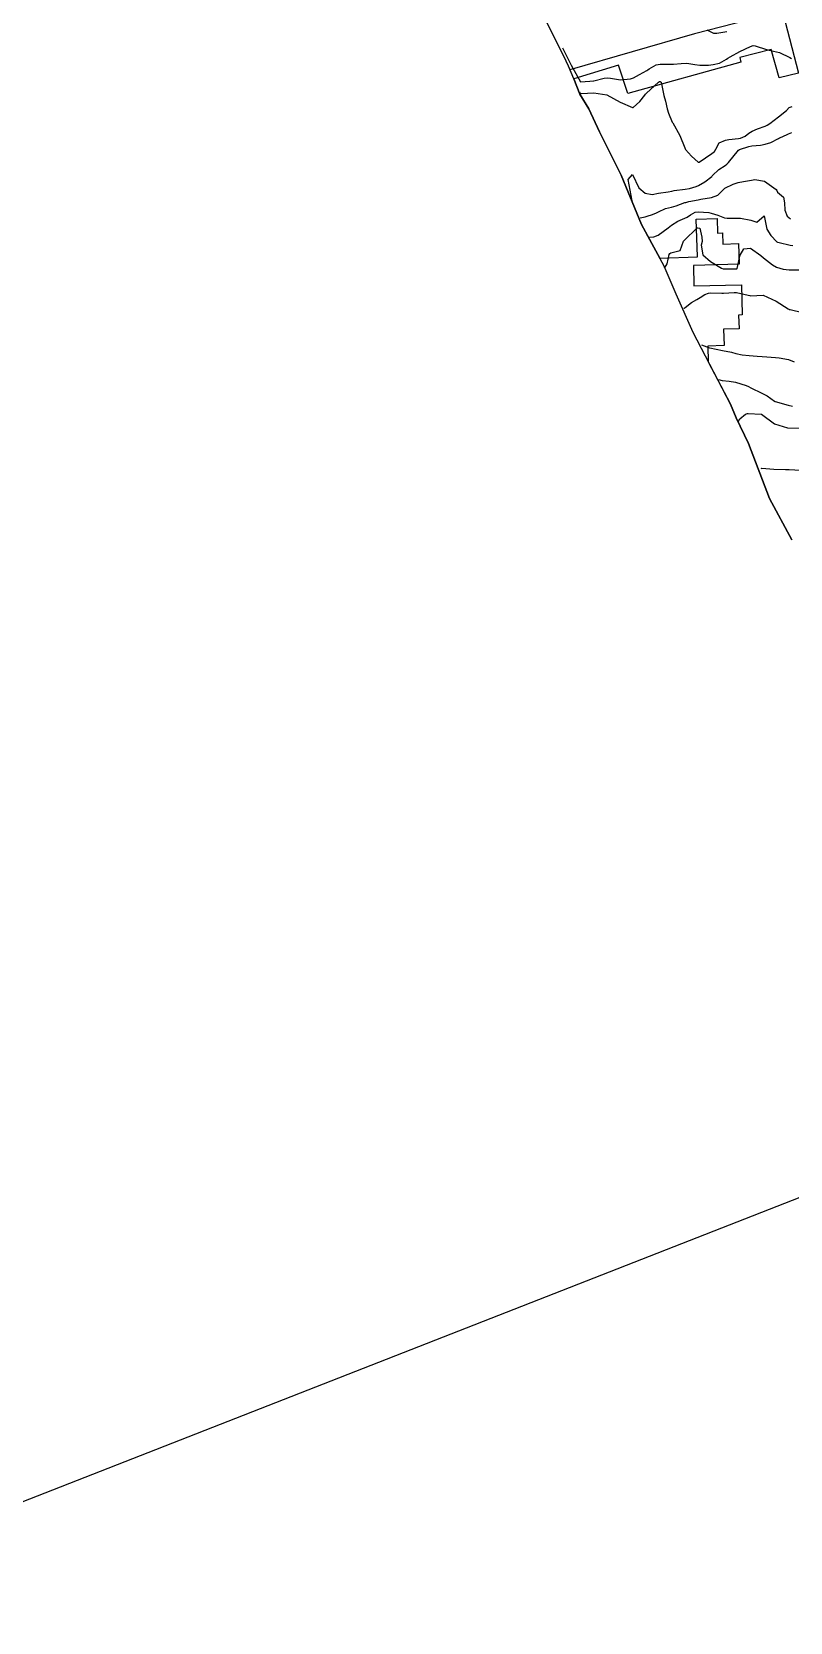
# Model space of a CAD drawing. Header units: metres. Extents: x 318500 to 325275, y 7408834 to 7428799.
# Drawn here: x 321706.3 to 321821, y 7422372.5 to 7422612.9 of the extents above; entities that cross this region are included whole.
import ezdxf

# ---------------------------------------------------------------- set-up
doc = ezdxf.new("R2010")
doc.units = ezdxf.units.M
doc.header["$MEASUREMENT"] = 0
doc.layers.add('_TEXTO_CONGELA', color=45, linetype='Continuous', plot=False)
for name, color, linetype in [('Area', 45, 'Continuous'), ('Curvas de Nivel 1m', 11, 'Continuous'), ('Curvas de Nivel 5m', 15, 'Continuous'), ('Edificações', 30, 'Continuous'), ('Vias Primárias', 230, 'Continuous')]:
    doc.layers.add(name, color=color, linetype=linetype)

msp = doc.modelspace()

# ---------------------------------------------------------------- linework, layer by layer
at = {"layer": '_TEXTO_CONGELA'}
msp.add_line((321611.19, 7422354.05), (322059.09, 7422529.36), dxfattribs=at)
at = {"layer": 'Area'}
msp.add_lwpolyline([(321821.21, 7422536.13), (321817.81, 7422542.33), (321814.64, 7422550.67), (321812.79, 7422554.53), (321811.91, 7422556.63), (321806.26, 7422567.43), (321803.71, 7422573.25), (321801.88, 7422577.48), (321798.48, 7422583.79), (321795.4, 7422591.23), (321792.13, 7422597.8), (321790.51, 7422601.26), (321789.14, 7422603.46), (321788.22, 7422605.78), (321787.43, 7422607.71), (321786.72, 7422609.25), (321782.87, 7422616.85)], dxfattribs=at)
at = {"layer": 'Curvas de Nivel 1m', "flags": 128}
for points, elevation in [([(321808.35, 7422613.2), (321809.37, 7422612.71), (321809.85, 7422612.7), (321811.38, 7422612.96)], 784), ([(321789.1, 7422603.85), (321789.17, 7422603.7), (321789.25, 7422603.59), (321789.37, 7422603.57), (321791.25, 7422603.66), (321793.25, 7422603.4), (321795.23, 7422602.26), (321797.1, 7422601.47), (321797.22, 7422601.47), (321798.22, 7422602.35), (321798.97, 7422603.32), (321799.09, 7422603.48), (321799.25, 7422603.64), (321801.05, 7422605.29), (321801.18, 7422605.39), (321801.27, 7422605.41), (321801.42, 7422605.29), (321801.74, 7422603.77), (321801.86, 7422603.28), (321802.11, 7422602.41), (321802.37, 7422601.27), (321802.56, 7422600.62), (321803.13, 7422599.26), (321803.2, 7422599.13), (321804.27, 7422597.25), (321805.02, 7422595.36), (321805.07, 7422595.24), (321805.14, 7422595.13), (321806.03, 7422594.13), (321807.03, 7422593.21), (321807.12, 7422593.18), (321807.14, 7422593.19), (321807.17, 7422593.21), (321809.13, 7422594.5), (321809.51, 7422594.8), (321809.73, 7422595.17), (321810.2, 7422596.12), (321811.16, 7422596.53), (321811.69, 7422596.62), (321813.16, 7422596.78), (321813.46, 7422596.83), (321814.14, 7422597.12), (321814.7, 7422597.59), (321815.18, 7422597.88), (321816.03, 7422598.24), (321817.19, 7422598.63), (321817.49, 7422598.78), (321817.89, 7422599.07), (321819.21, 7422600.04), (321820.38, 7422601.03), (321820.81, 7422601.45), (321821.23, 7422601.61)], 786), ([(321797.04, 7422587.34), (321796.45, 7422590.6), (321797.09, 7422591.34), (321798.08, 7422589.33), (321799.05, 7422588.51), (321800.07, 7422588.32), (321801.05, 7422588.49), (321802.52, 7422588.73), (321803.06, 7422588.83), (321803.41, 7422588.9), (321805.06, 7422589.12), (321805.71, 7422589.23), (321806.75, 7422589.53), (321807.07, 7422589.65), (321808.05, 7422590.23), (321809.09, 7422591.03), (321809.16, 7422591.11), (321809.22, 7422591.18), (321810.16, 7422592.11), (321811.11, 7422592.72), (321811.39, 7422592.89), (321811.65, 7422593.15), (321813.14, 7422595.03), (321813.31, 7422595.13), (321814.68, 7422595.57), (321815.15, 7422595.66), (321816.45, 7422595.79), (321817.15, 7422595.9), (321818.05, 7422596.17), (321819.17, 7422596.76), (321819.35, 7422596.86), (321819.75, 7422597.04), (321820.72, 7422597.48), (321821.18, 7422597.68)], 787), ([(321798.26, 7422584.81), (321799, 7422584.94), (321799.31, 7422585.02), (321800.11, 7422585.3), (321800.76, 7422585.54), (321801.02, 7422585.67), (321802.1, 7422586.19), (321803.03, 7422586.42), (321803.71, 7422586.58), (321805.04, 7422587.08), (321805.16, 7422587.12), (321805.63, 7422587.23), (321807.04, 7422587.53), (321807.46, 7422587.62), (321809.05, 7422587.87), (321809.99, 7422588.23), (321810.95, 7422589.16), (321811, 7422589.22), (321811.06, 7422589.27), (321812.35, 7422589.87), (321813.07, 7422590.12), (321813.89, 7422590.3), (321815.08, 7422590.5), (321815.59, 7422590.58), (321817.08, 7422590.33), (321818.83, 7422589.05), (321818.92, 7422588.91), (321819.06, 7422588.67), (321819.93, 7422587.91), (321820.11, 7422587.03), (321820.14, 7422585.92), (321820.52, 7422585.03), (321821, 7422584.62)], 788), ([(321799.69, 7422581.86), (321800.34, 7422581.93), (321800.97, 7422582.16), (321802.5, 7422583.27), (321802.76, 7422583.49), (321802.99, 7422583.68), (321803.95, 7422584.3), (321805, 7422584.71), (321805.36, 7422584.88), (321805.88, 7422585.23), (321806.61, 7422585.62), (321807.02, 7422585.7), (321808.63, 7422585.57), (321809.01, 7422585.51), (321810, 7422585.17), (321811, 7422584.81), (321811.41, 7422584.75), (321813, 7422584.72), (321813.42, 7422584.71), (321815, 7422584.41), (321815.93, 7422584.15), (321817.01, 7422585.08), (321817.4, 7422583.07), (321818.02, 7422582.11), (321818.96, 7422581.15), (321819.03, 7422581.11), (321819.27, 7422581.05), (321820.95, 7422580.66), (321821.35, 7422580.62)], 789), ([(321804.88, 7422571.12), (321804.93, 7422571.13), (321805.09, 7422571.24), (321806.04, 7422572.01), (321806.84, 7422572.45), (321807.32, 7422572.72), (321808.06, 7422573.19), (321808.62, 7422573.42), (321808.85, 7422573.46), (321810.64, 7422573.38), (321810.85, 7422573.38), (321812.5, 7422573.5), (321812.86, 7422573.48), (321814.6, 7422573.1), (321814.85, 7422573.03), (321814.95, 7422572.99), (321816.85, 7422573.08), (321818.84, 7422572.21), (321820.65, 7422571.02), (321820.76, 7422570.96), (321820.82, 7422570.94), (321820.93, 7422570.91), (321822.81, 7422570.45)], 791), ([(321807.55, 7422565.59), (321808.74, 7422565.14), (321808.79, 7422565.13), (321810.74, 7422564.73), (321812.06, 7422564.47), (321812.73, 7422564.29), (321813.7, 7422564.09), (321814.73, 7422563.98), (321815.94, 7422563.87), (321816.73, 7422563.81), (321817.41, 7422563.76), (321818.73, 7422563.65), (321819.29, 7422563.6), (321820.72, 7422563.36), (321821.57, 7422563.01)], 792), ([(321810.09, 7422560.33), (321810.68, 7422560.19), (321811.73, 7422560.09), (321812.67, 7422559.96), (321814.32, 7422559.45), (321814.66, 7422559.29), (321815, 7422559.1), (321816.65, 7422558.28), (321817.48, 7422557.9), (321818.59, 7422557.05), (321818.64, 7422557.02), (321818.69, 7422557), (321820.63, 7422556.48), (321821.32, 7422556.33)], 793), ([(321813.14, 7422554.03), (321813.32, 7422554.4), (321814.22, 7422555.11), (321814.52, 7422555.19), (321814.61, 7422555.2), (321816.57, 7422555.12), (321816.61, 7422555.11), (321816.64, 7422555.08), (321818.59, 7422553.64), (321820.55, 7422553.05), (321820.58, 7422553.06), (321822.58, 7422553)], 794)]:
    msp.add_lwpolyline(points, dxfattribs=dict(at, elevation=elevation))
at = {"layer": 'Curvas de Nivel 5m', "flags": 128}
for points, elevation in [([(321786.53, 7422610.5), (321787.85, 7422607.85), (321789.27, 7422605.36), (321790.67, 7422605.43), (321791.19, 7422605.5), (321791.27, 7422605.52), (321792.8, 7422605.88), (321793.28, 7422605.93), (321793.76, 7422605.88), (321795.27, 7422605.64), (321796.83, 7422605.79), (321797.28, 7422605.95), (321798.18, 7422606.43), (321799.3, 7422607.07), (321799.45, 7422607.17), (321799.64, 7422607.31), (321800.67, 7422607.94), (321801.31, 7422608.03), (321802.58, 7422608.01), (321803.31, 7422608.03), (321804.45, 7422608.11), (321805.31, 7422608.15), (321806.54, 7422607.99), (321807.31, 7422607.86), (321808.62, 7422607.88), (321809.31, 7422607.97), (321810.29, 7422608.19), (321811.32, 7422608.75), (321811.54, 7422608.94), (321811.86, 7422609.15), (321813.34, 7422609.91), (321814.93, 7422610.68), (321815.36, 7422610.82), (321815.67, 7422610.78), (321817.35, 7422610.23), (321818.44, 7422609.97), (321819.34, 7422609.79), (321820.9, 7422609.03), (321821.17, 7422608.86)], 785), ([(321801.94, 7422577.2), (321802.35, 7422577.83), (321802.67, 7422579.26), (321802.78, 7422579.41), (321802.93, 7422579.47), (321804.32, 7422579.86), (321804.81, 7422581.24), (321804.87, 7422581.33), (321804.96, 7422581.41), (321806.86, 7422583.21), (321806.93, 7422583.26), (321806.98, 7422583.27), (321807.29, 7422583.21), (321807.61, 7422581.84), (321807.66, 7422581.2), (321807.49, 7422580.66), (321807.74, 7422579.2), (321808.92, 7422578.2), (321810.57, 7422577.16), (321810.81, 7422577.07), (321810.9, 7422577.06), (321812.86, 7422577.09), (321812.9, 7422577.1), (321812.93, 7422577.13), (321813.3, 7422578.75), (321813.4, 7422579.12), (321813.96, 7422580.1), (321814.95, 7422580.2), (321816.51, 7422579.08), (321816.93, 7422578.75), (321818.27, 7422577.7), (321818.9, 7422577.31), (321819.91, 7422577.03), (321820.8, 7422576.92), (321820.9, 7422576.91), (321822.82, 7422576.92)], 790), ([(321816.59, 7422546.89), (321816.66, 7422546.92), (321818.5, 7422546.78), (321820.23, 7422546.76), (321820.5, 7422546.76), (321820.78, 7422546.73), (321822.5, 7422546.62)], 795)]:
    msp.add_lwpolyline(points, dxfattribs=dict(at, elevation=elevation))
at = {"layer": 'Edificações'}
msp.add_lwpolyline([(321820.19, 7422614.44), (321822.2, 7422606.64), (321819.31, 7422605.94), (321818.08, 7422610.23), (321813.33, 7422609), (321813.51, 7422608.3), (321796.4, 7422603.56), (321794.99, 7422607.86), (321788.22, 7422605.78), (321789.14, 7422603.46), (321790.51, 7422601.26), (321792.13, 7422597.8), (321795.4, 7422591.23), (321798.48, 7422583.79), (321801.22, 7422578.71), (321806.94, 7422578.89), (321806.75, 7422584.6), (321809.92, 7422584.68), (321809.97, 7422582.48), (321810.71, 7422582.5), (321810.75, 7422580.82), (321813.16, 7422580.88), (321813.24, 7422577.76), (321806.32, 7422577.59), (321806.4, 7422574.51), (321813.59, 7422574.68), (321813.71, 7422570.11), (321813.16, 7422570.09), (321813.22, 7422568), (321810.89, 7422567.95), (321810.95, 7422565.46), (321808.51, 7422565.4), (321808.56, 7422563.03), (321811.91, 7422556.63), (321812.79, 7422554.53), (321814.64, 7422550.67), (321817.81, 7422542.33), (321821.21, 7422536.13)], dxfattribs=at)
at = {"layer": 'Vias Primárias'}
for points in [[(323715.64, 7420145.55, 0), (323709.04, 7420132.94)], [(323831.09, 7420001.79, 0), (323833.84, 7420008.44, 0.220888)], [(321827.07, 7422523.03), (321828.87, 7422524.15, 0.146238), (321834.31, 7422530.29, 0.078392), (321835.52, 7422534.51), (321835.6, 7422558.77), (321835.09, 7422582.35), (321834.83, 7422602.94, 0.080117), (321833.45, 7422610.88, 0.202134), (321828.96, 7422615.88, 0.162887), (321822.4, 7422616.66), (321806.49, 7422612.6), (321787.65, 7422607.18)]]:
    msp.add_lwpolyline(points, format="xyb", dxfattribs=at)

doc.saveas('drawing.dxf')
